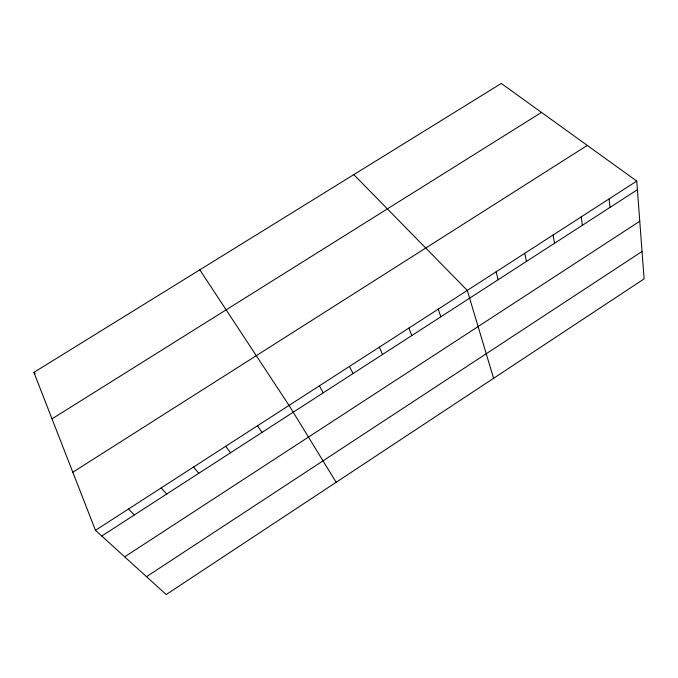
<?xml version="1.0" encoding="UTF-8"?>
<svg xmlns="http://www.w3.org/2000/svg" width="678" height="678" viewBox="0 0 678 678"><rect width="100%" height="100%" fill="white"/><g stroke="black" fill="none" stroke-linecap="round" stroke-linejoin="round"><path stroke-width="1.02" d="M146.516 576.673L642.041 251.487M124.667 556.833L639.769 221.24M95.462 530.323L636.744 181.068L501.296 83.453L33.9 372.392L95.462 530.323L166.203 594.547L644.1 278.878L636.744 181.068M101.751 536.035L637.396 189.696M72.817 472.227L587.284 145.423M52.011 418.86L541.476 112.412M128.456 509.034L134.38 514.933M353.806 174.627L467.286 290.413L493.592 378.299M33.9 372.392L35.205 373.773M161.161 487.931L166.72 494.025M193.561 467.023L198.773 473.303M225.672 446.302L230.528 452.768M257.496 425.767L262.013 432.411M199.815 269.827L289.04 405.419L336.161 482.287M319.389 385.841L323.245 392.825M349.475 366.425L353.018 373.57M379.307 347.178L382.536 354.484M408.885 328.093L411.8 335.559M438.208 309.176L440.827 316.796M496.127 271.802L498.16 279.726M524.713 253.352L526.467 261.42M553.07 235.054L554.545 243.275M581.199 216.909L582.385 225.266M609.081 198.917L610.005 207.409"/></g></svg>
